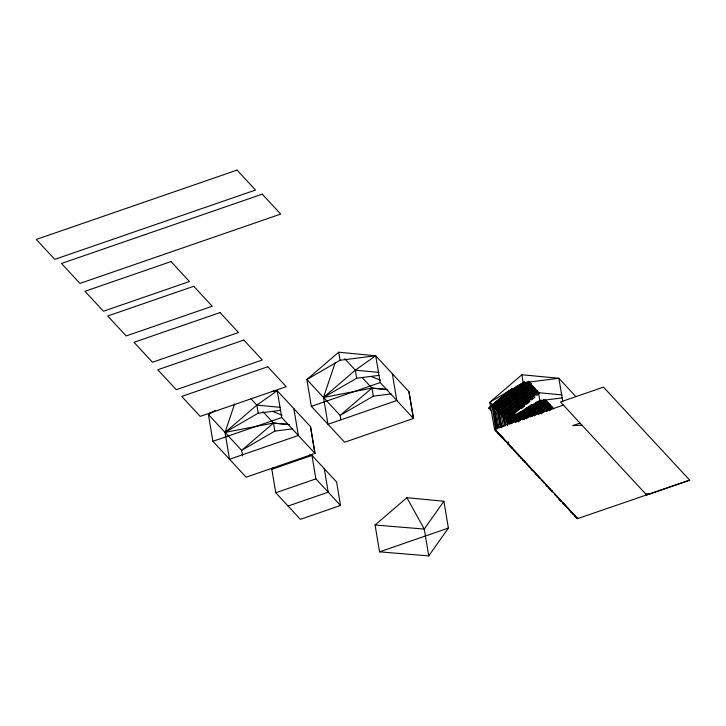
<?xml version="1.0" encoding="UTF-8"?>
<svg xmlns="http://www.w3.org/2000/svg" width="726" height="726" viewBox="0 0 726 726"><rect width="100%" height="100%" fill="white"/><g stroke="black" fill="none" stroke-linecap="round" stroke-linejoin="round"><path stroke-width="1.09" d="M491.838 404.364L496.094 431.444L497.011 431.562M493.154 405.598L497.147 428.957M497.519 428.522L493.671 406.043M495.549 408.348L499.007 428.213M496.602 409.328L496.602 409.8M498.726 411.569L501.367 427.115M494.524 429.148L489.769 402.449L490.731 402.83M495.713 430.863L495.831 430.273L495.522 430.636M497.628 432.224L496.784 432.188L496.902 431.562M497.41 432.796L497.573 432.251M502.8 416.397L502.964 416.025M498.063 433.486L498.263 433.032M498.653 433.976L498.59 433.531M504.189 417.359L505.586 425.264L503.989 417.296M501.203 436.208L500.405 436.09L500.65 435.564M501.33 436.308L501.112 436.625M501.321 436.843L502.601 437.578M502.619 437.733L502.247 438.087L502.809 438.141M503.427 438.813L502.973 438.177M503.554 439.484L504.325 439.493M504.334 440.165L504.28 439.529M507.111 442.787L504.47 440.201M507.783 444.013L507.973 443.504M508.427 444.766L508.409 442.025M510.55 446.163C509.534 446.145 509.389 445.51 509.353 445.092M510.251 446.626L510.36 446.145M511.413 447.434L511.231 447.016M511.168 447.016L510.423 446.789M514.798 450.837L513.346 450.075M514.879 450.955L514.58 451.4L515.215 451.418M515.723 452.089L515.197 452.071L515.542 451.672M518.001 454.322L517.112 453.886M518.609 454.993C517.629 455.547 520.115 455.456 518.854 455.964M518.555 454.984L517.647 454.721M520.215 457.434L520.134 457.199M520.705 457.997L521.087 457.543L520.469 457.462M522.239 458.778L521.413 458.478M522.303 458.968C521.177 459.622 523.7 459.159 522.666 460.039M523.718 460.711L523.437 460.402M523.246 460.674L523.455 460.166M524.009 461.4L523.918 460.72M525.388 462.771L526.541 463.424M526.577 463.678L527.085 464.377M527.566 465.166L527.503 464.731M530.642 468.433L529.381 467.199M531.287 469.332L531.514 468.778L530.642 468.488M531.877 469.822L531.804 469.377M533.919 471.392L533.102 471.138M533.392 470.865L532.766 470.738M533.855 472.027L534.345 472.036M535.47 473.842L535.815 473.425L534.944 473.134M536.205 474.65L536.469 474.187M536.695 475.258L536.813 474.695M538.102 476.664L538.656 476.683M538.638 477.118L539.454 477.363M539.817 477.971L539.182 477.953L539.445 477.427M540.434 478.634L539.799 478.615L540.144 478.225M541.923 480.666C542.177 480.049 540.661 479.895 541.351 479.396M541.995 480.694L543.175 481.492M542.948 481.765L543.819 482.055L543.465 482.563M545.38 484.541L545.662 484.051M545.988 485.204L546.115 484.669M546.796 485.358L546.605 485.875M547.486 486.148L547.241 486.574M548.511 487.926L548.048 486.91M549.927 488.843L549.854 489.288M550.299 489.778L550.617 489.406L549.618 489.206M551.47 491.103L551.842 490.731L550.526 489.996M551.533 491.103L552.432 491.348M552.64 491.919L552.105 491.901L552.368 491.375M554.846 494.615L554.728 493.97M555.426 494.932C555.689 495.223 555.798 495.894 556.733 495.994M555.426 494.869L554.619 494.597M556.769 496.094L556.66 496.257M557.178 497.246L557.114 496.602M558.612 498.626L559.074 498.898M559.546 499.851L559.846 499.37M560.817 501.203L561.044 500.65L560.218 500.323M561.316 501.72L561.661 501.303L560.762 501.23M562.596 503.091L563.449 503.263M562.85 502.791L562.777 503.236M563.53 503.345L563.176 503.853L564.066 503.926M564.683 504.588L563.839 504.552L563.884 503.908M563.975 504.597L565.354 505.296M565.563 505.868L565.028 505.84L565.291 505.314M565.745 506.567L565.726 505.904M567.469 508.363C568.449 507.746 566.153 507.846 567.169 507.392M567.85 508.046L567.46 508.454L568.258 508.572M569.039 509.271L568.349 508.808M568.63 509.216L568.776 509.806M569.393 510.469L569.338 509.87M569.919 511.068L570.037 510.541M572.07 512.556L571.153 512.438L571.534 511.984M572.378 513.763L572.669 513.273M572.687 513.409L571.934 513.173M573.549 514.489L572.451 513.845M574.357 515.859C574.792 515.224 573.613 515.206 573.721 514.525M575.028 515.868L575.046 516.54M575.527 516.994L576.371 517.202M563.367 405.108L494.542 428.875L577.669 518.591L576.716 518.455L577.061 518.065M576.998 518.065L576.344 517.502M293.858 408.647L298.35 435.473L229.516 459.249L225.024 432.424L234.58 404.01M392.321 373.699L396.813 400.516L327.98 424.293L323.497 397.467L335.167 362.746M530.588 384.744L531.042 384.018L498.571 412.186M537.031 392.004L537.476 391.278L539.364 393.338L536.804 395.534M549.319 405.271L549.773 404.545L538.819 414.256M443.895 501.239L424.265 529.072L428.748 555.898L379.562 551.842L375.07 525.016L406.905 497.7L443.895 501.239L448.387 528.065L428.748 555.898M498.045 410.952L497.664 410.653M494.578 429.148L494.805 429.511M495.096 429.538L495.041 430.191M497.428 432.642L498.29 432.932M499.316 434.166L499.198 434.81M503.49 439.321L503.708 438.831M512.093 448.614L512.202 448.133M524.58 461.427L524.771 462.072M527.23 464.286L526.885 464.685L527.521 464.694M529.072 466.273L528.773 466.7L529.544 466.709M559.22 498.807L558.848 499.161L559.764 499.279M560.091 500.395L560.427 499.987L559.492 499.869M566.598 506.775L566.434 507.247M570.908 511.422L570.745 511.894M309.848 454.803L311.971 455.42L336.601 482L340.53 505.468L300.382 519.335L275.753 492.754L271.823 469.286L273.303 467.589M509.443 390.497L488.888 408.066L490.422 406.378M492.137 404.926L509.207 390.234M488.97 408.13L490.885 406.905M492.591 405.435L512.229 388.555M489.197 408.393L490.948 406.977M492.609 405.462L512.293 388.628M493.462 406.369L518.219 385.098M494.179 407.132L523.201 382.166M524.517 381.958L494.66 407.667L524.58 382.03M495.504 408.584L526.241 382.157M502.192 404.182L498.78 407.114L528.864 381.649L496.393 409.537L528.9 381.695M503.898 402.712L528.655 381.431M497.546 410.78L529.989 382.901L531.187 384.19L530.706 383.646L506.812 404.2M498.272 411.542L499.978 410.063M505.096 405.662L501.684 408.602L530.715 383.655L498.626 412.014M498.272 411.542L499.987 410.072M498.526 411.814L531.169 384.163M498.744 412.395L531.468 384.816M498.826 412.459L531.178 384.499M499.043 412.722L531.532 384.889L533.22 386.713L500.777 414.6M499.896 413.639L532.34 385.751M500.622 414.401L533.056 386.513M501.938 415.844L534.381 387.965L535.271 388.918L502.819 416.797L535.334 388.964L503.127 417.123L535.625 389.299L537.621 391.459L505.133 419.383M506.076 413.666L535.107 388.719M503.989 418.049L536.423 390.161M504.715 418.811L506.412 417.332M508.98 415.145L511.531 412.922M513.255 411.479L537.14 390.915L537.639 391.477L505.205 419.365M537.34 391.123L504.869 419.011L537.149 390.924M506.04 420.263L538.474 392.376M514.598 414.61L506.92 421.225L512.964 416.134M521.431 408.738L524.844 405.807M526.559 404.346L529.971 401.396M531.677 399.944L535.089 396.995M507.229 421.552L515.75 414.192M507.265 421.588L515.814 414.265M508.082 422.468L520.887 411.46M508.962 423.43L528.61 406.56M509.053 423.494L527.82 407.331M509.28 423.757L531.505 404.718M509.307 423.793L531.523 404.736M510.977 423.939L536.587 401.923M525.361 412.949L521.949 415.889L525.379 412.976M527.067 411.488L530.479 408.538M532.194 407.086L539.872 400.471M527.085 411.506L530.506 408.575M532.203 407.105L539.899 400.507M515.278 421.96L540.09 400.716M516.195 421.271L540.988 400.026M515.478 422.396L541.197 400.271L515.642 422.35M524.862 417.377L528.274 414.437M529.98 412.976L533.392 410.036M535.107 408.575L545.544 399.972L522.466 419.782M524.263 418.385L545.58 400.017M523.627 419.383L545.861 400.344L547.395 401.968M523.673 419.437L545.87 400.353M526.187 418.829L546.669 401.215M532.884 414.446L536.296 411.506M538.002 410.045L546.533 402.703M530.479 416.851L547.849 402.485M531.423 416.189L547.64 402.231M531.65 416.452L547.912 402.558L551.66 406.605L548.085 409.337M534.2 415.898L548.711 403.42M540.906 411.515L543.475 409.319M545.172 407.849L549.446 404.182L549.936 404.745L538.501 413.92M539.445 413.257L549.691 404.455M541.387 413.711L550.771 405.643M546.542 411.007L551.951 406.914M547.486 410.335L551.751 406.669M546.85 411.343L552.014 406.987L553.702 408.802M549.41 410.78L552.822 407.849M210.985 412.268L208.398 414.482L212.89 441.308L246.141 477.191L314.975 453.414L310.519 426.634L277.232 390.706L273.865 390.388M262.903 411.633L273.484 423.058L289.202 424.574L273.484 423.058L225.024 432.424L256.859 405.108L277.232 390.706L281.715 417.532L314.975 453.414L310.483 426.589M338.697 352.219L306.871 379.526L311.354 406.351L344.605 442.234L413.439 418.466L408.983 391.677L375.696 355.758L338.697 352.219L340.049 360.268L306.871 379.526L340.122 415.408L340.866 419.882M362.129 377.502L371.948 388.101L387.666 389.617L371.948 388.101L323.497 397.467L355.323 370.16L375.696 355.758L380.188 382.575L413.439 418.466L408.947 391.641M506.675 420L490.05 402.05L521.885 374.743L558.875 378.282L575.509 396.224M509.262 417.786L532.485 397.848M215.232 410.517L208.398 414.482L241.658 450.365L242.593 455.955M225.024 432.424L258.211 413.158L280.49 410.344M323.497 397.467L356.675 378.21L378.954 375.387M274.836 431.099L241.658 450.365L273.484 423.058L274.836 431.099L292.66 428.848M373.3 396.151L340.122 415.408L371.948 388.101L373.3 396.151L391.123 393.891M490.05 402.05L523.228 382.793L558.875 378.282L562.804 401.75M507.655 419.428L539.854 400.734L562.133 397.912M500.141 434.919L499.787 435.428L500.695 435.536M511.158 446.889L494.633 429.039M311.354 406.351L380.188 382.575M212.89 441.308L281.715 417.532M271.823 469.286L311.971 455.42L315.901 478.888L340.53 505.468M275.753 492.754L315.901 478.888M288.068 506.049L328.216 492.183L324.286 468.706M580.038 423.095L572.705 425.627L582.025 425.236M379.562 551.842L448.387 528.065M689.7 480.158L646.684 495.014L560.472 401.977L603.487 387.121L689.7 480.158L577.669 518.591M496.657 409.337L496.203 409.391M500.777 413.992L501.194 414.119M501.394 436.843L501.929 436.87M508.164 444.185L508.627 444.14M508.781 444.847L509.316 444.838M511.848 448.16L512.32 448.123M512.465 448.822L513.618 449.485M516.767 453.469L517.357 453.505M518.854 456.01L519.417 456.064M521.077 458.124L521.504 458.115M525.234 462.063L524.698 462.072M528.837 466.028L528.283 466.083M531.232 469.359L531.722 469.35M532.34 470.012L531.777 469.949M534.617 472.69L535.153 472.717M537.077 475.385L537.539 475.339M543.638 482.636L544.128 482.618M546.161 484.641L545.689 484.65M546.306 485.34L546.841 485.34M547.54 486.638L548.076 486.665M548.566 487.954L549.056 487.936M554.301 493.979L554.773 493.934M556.942 496.566L556.452 496.584M557.995 497.954L558.457 497.918M562.296 502.601L562.768 502.564M565.382 505.922L565.935 506.022M566.607 507.247L567.088 507.265M570.917 511.903L571.38 511.857M575.219 516.549L575.836 517.175M340.049 360.268L375.696 355.758M271.66 391.414L277.232 390.706M645.695 493.943L650.986 493.526M491.91 404.727L492.337 404.709M495.15 430.246L495.622 430.182M498.018 433.513L498.499 433.531M499.552 434.856L499.933 434.829M501.058 436.144L500.423 436.135M504.997 440.873L505.559 440.827M522.62 460.066L523.21 460.048M528.991 466.754L529.563 466.764M532.067 470.076L532.539 470.012M536.124 473.987L535.534 474.005M537.603 476.047L538.229 476.038M544.745 483.28L544.255 483.298M547.458 486.003L546.569 485.93M559.755 499.951L560.227 499.896M569.611 510.541L569.946 510.541M575.219 515.959L574.429 515.877M375.07 525.016L424.265 529.072L406.905 497.7M344.75 358.744L355.323 370.16L378.872 372.411M562.051 394.935L538.51 392.684L539.854 400.734M250.815 398.592L256.859 405.108L280.399 407.359M497.219 409.99L500.323 426.897M497.836 410.653L500.94 427.569L498.118 410.798M499.071 411.987L501.984 427.777M503.372 416.624L505.16 425.717M506.494 419.982L507.456 424.519M558.403 498.571L558.612 498.036M371.095 376.476L380.56 380.27M272.631 411.433L282.096 415.218M508.59 444.176L508.345 442.043M506.585 419.991L507.61 425.581M529.989 382.901L529.19 382.039L496.72 409.891L528.918 381.722M534.381 387.956L533.583 387.094L501.094 414.927L533.311 386.776M489.242 408.448L490.93 410.263M507.429 420.808L509.697 423.258M501.085 414.047L503.227 426.371M493.789 406.115L497.573 428.503M521.885 374.743L523.228 382.793M504.733 426.171L503.009 416.17M492.555 404.836L496.53 428.295M355.323 370.16L356.675 378.21M256.859 405.108L258.211 413.158M523.364 382.375L494.342 407.331L523.446 382.43M509.307 418.802L506.748 421.007L509.316 418.811M512.211 420.281L508.799 423.222L512.22 420.29M517.339 415.88L514.779 418.085L517.348 415.889M522.457 411.479L519.045 414.419L522.466 411.488M526.731 407.803L524.172 410.018L526.731 407.821M520.233 417.35L517.674 419.555L520.261 417.377M543.774 399.754L518.164 421.761L543.774 399.754M237.048 170.102L36.3 239.444L54.777 259.373L255.525 190.04L237.048 170.102M262.24 194.141L61.492 263.484L79.96 283.421L280.708 214.079L262.24 194.141M171 261.578L84.96 291.298L103.437 311.227L189.468 281.516L171 261.578M193.751 286.289L107.711 316.01L126.188 335.938L212.228 306.227L193.751 286.289M220.032 312.579L134.001 342.3L152.469 362.238L238.509 332.517L220.032 312.579M243.827 340.058L157.796 369.77L176.264 389.708L262.304 359.987L243.827 340.058M267.758 366.73L181.727 396.45L200.194 416.388L286.235 386.668L267.758 366.73"/></g></svg>
